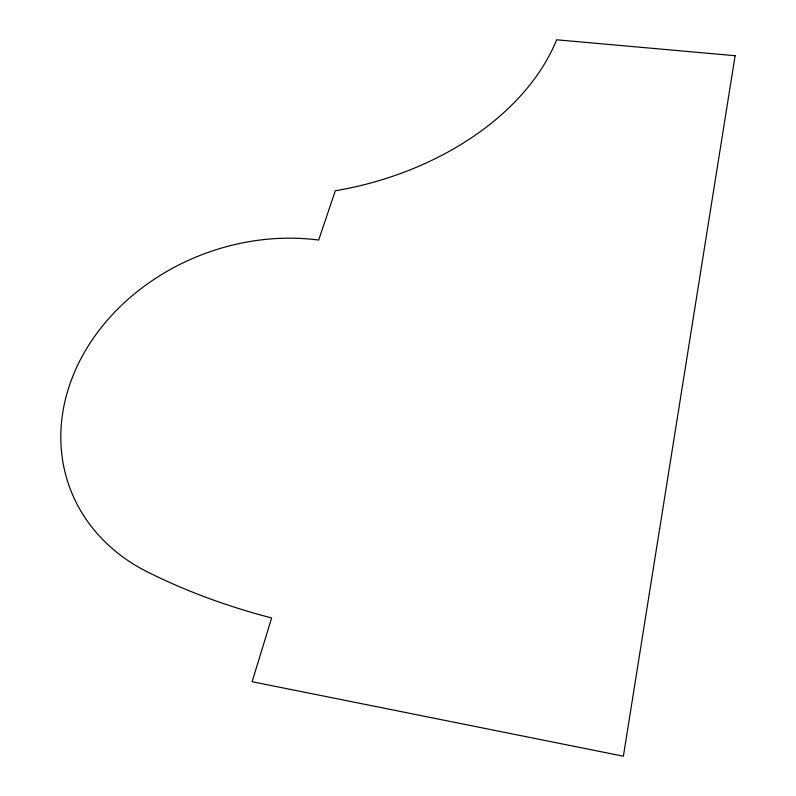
<?xml version="1.0" encoding="UTF-8"?>
<svg xmlns="http://www.w3.org/2000/svg" width="796" height="796" viewBox="0 0 796 796"><rect width="100%" height="100%" fill="white"/><g stroke="black" fill="none" stroke-linecap="round" stroke-linejoin="round"><path stroke-width="1.19" d="M735.106 55.71L623.377 756.2L252.123 681.714L271.645 617.945A593.498 445.183 -6.8 0 1 147.937 572.185A208.005 172.742 -20.4 0 1 80.117 360.24A208.005 172.742 -20.4 0 1 318.669 240.044L335.315 190.771A255.904 176.075 -12.1 0 0 556.633 39.8L735.106 55.71"/></g></svg>
